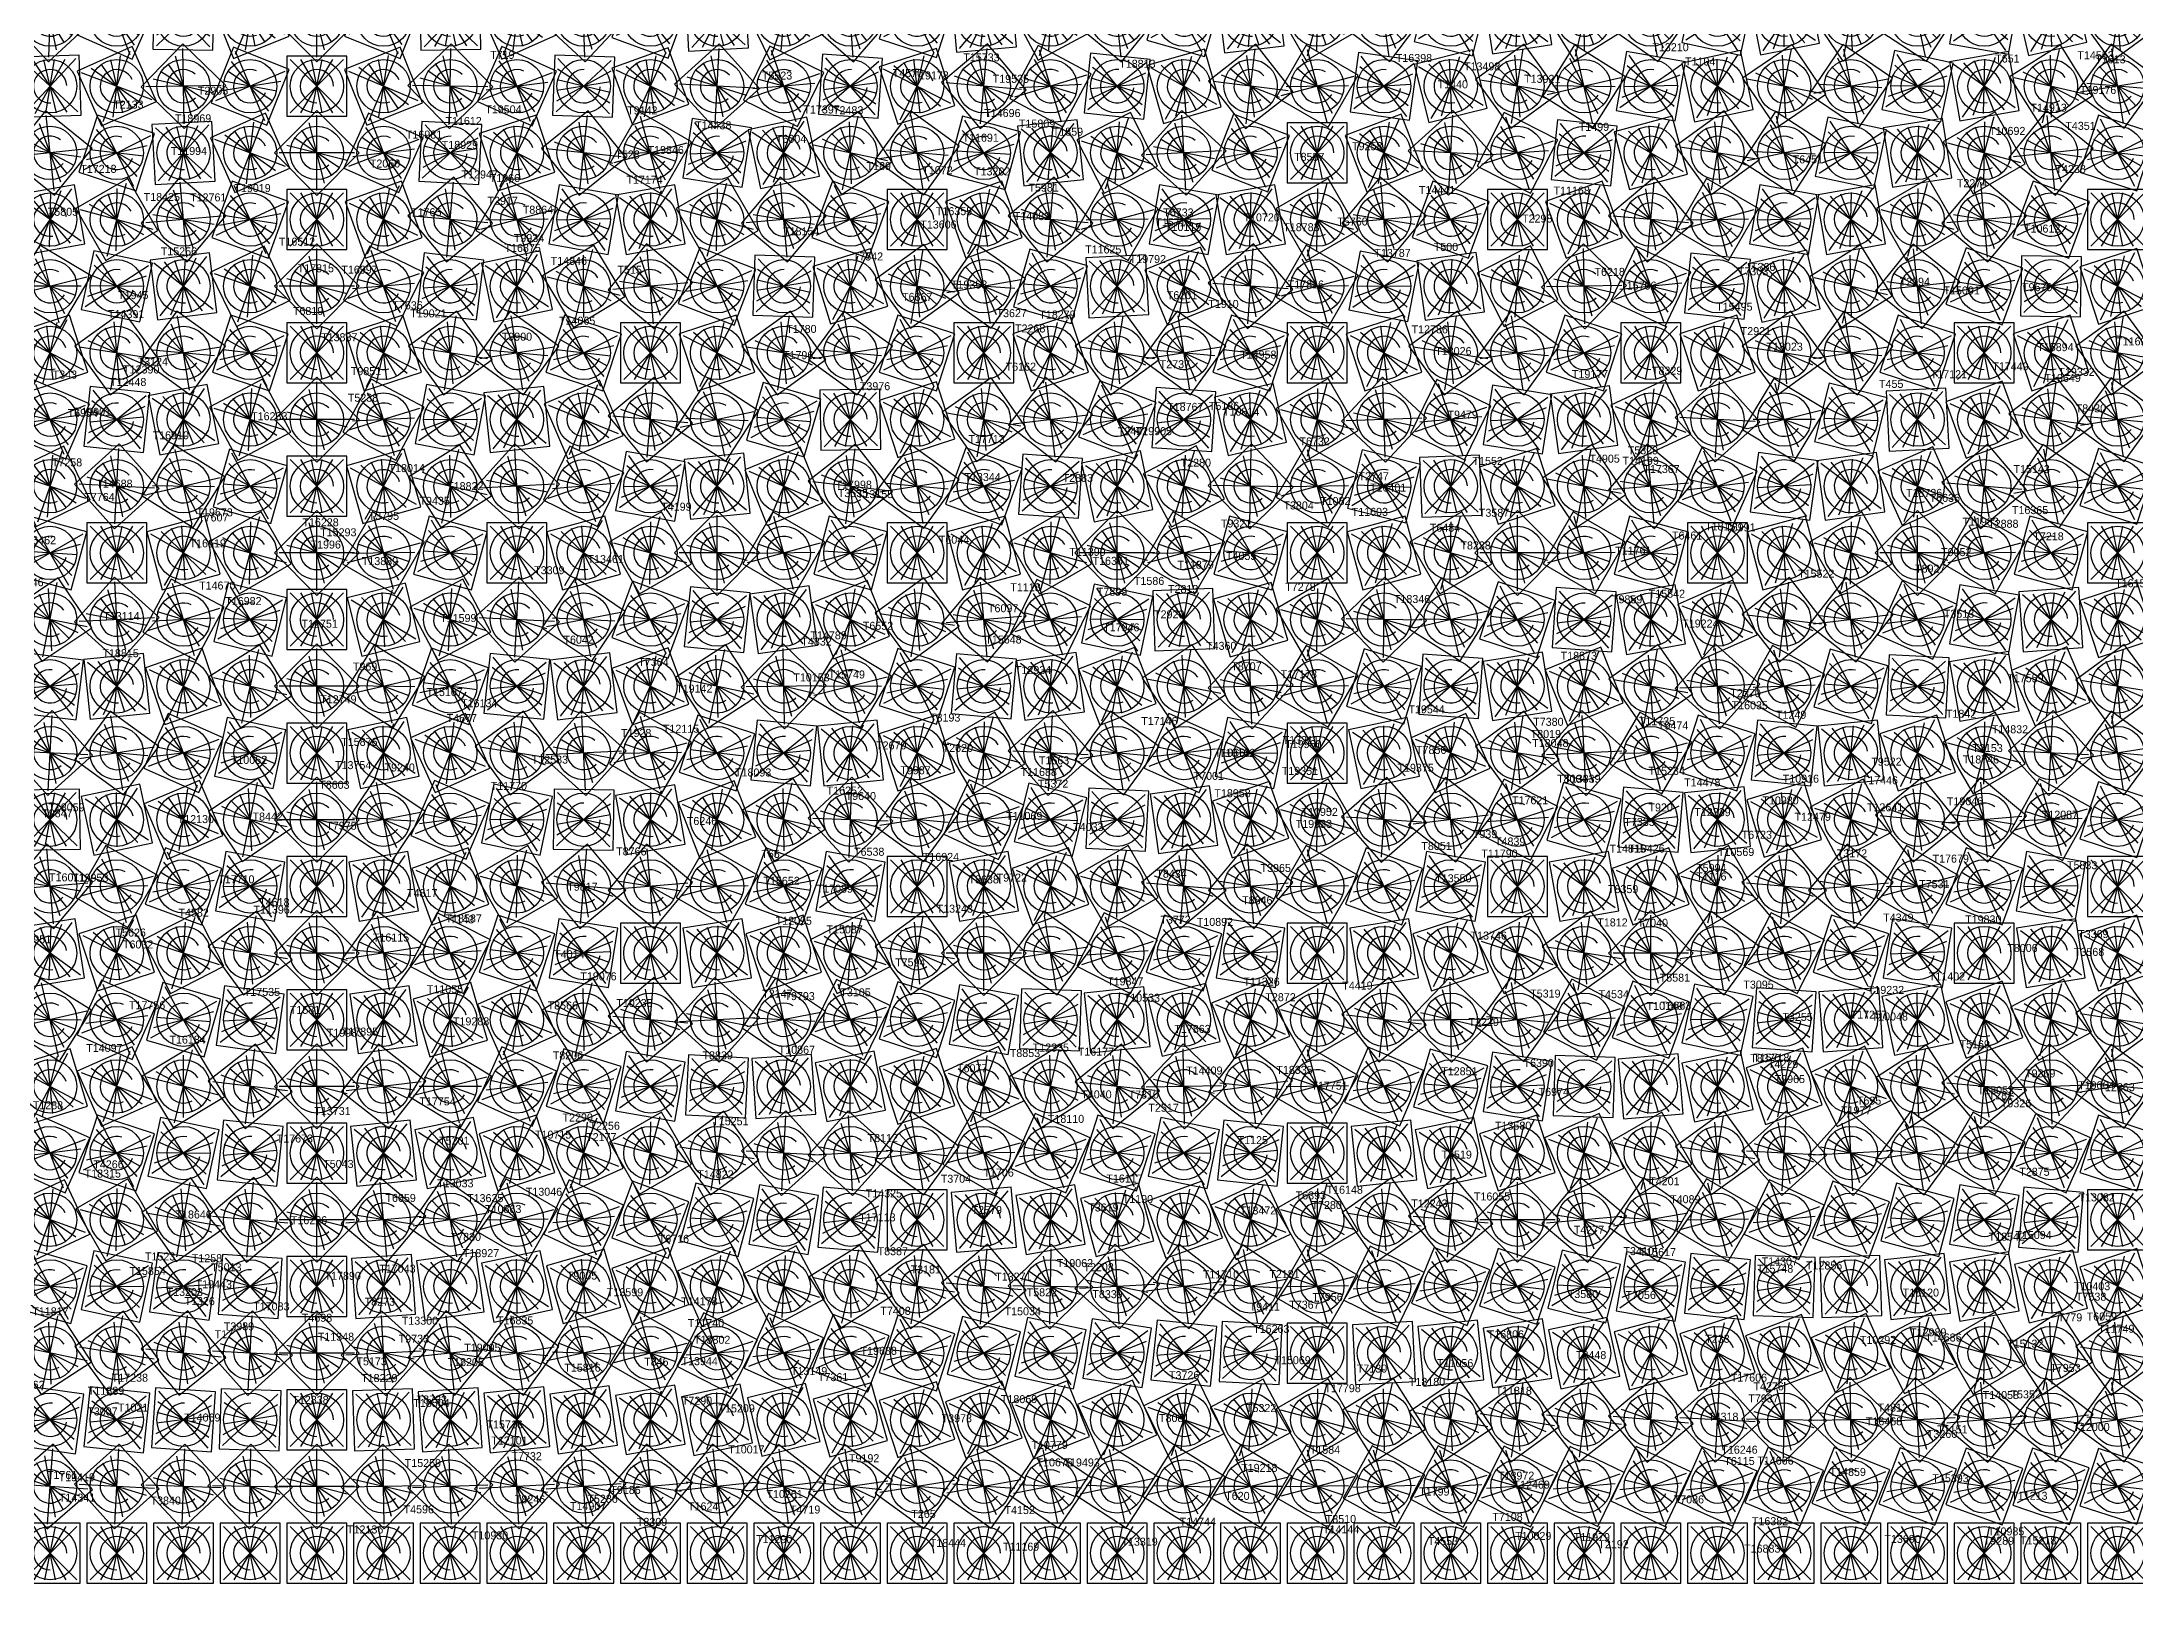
# Model space of a CAD drawing. Header units: metres. Extents: x -45 to 15052, y -45 to 15012.
# Drawn here: x 4088 to 7226, y -45 to 2267 of the extents above; entities that cross this region are included whole.
import ezdxf

# ---------------------------------------------------------------- set-up
doc = ezdxf.new("R2010")
doc.units = ezdxf.units.M
for name, color, linetype in [('L0', 1, 'Continuous'), ('L1', 2, 'Continuous'), ('L10', 4, 'Continuous'), ('L11', 5, 'Continuous'), ('L2', 3, 'Continuous'), ('L3', 4, 'Continuous'), ('L4', 5, 'Continuous'), ('L5', 6, 'Continuous'), ('L6', 7, 'Continuous'), ('L7', 1, 'Continuous'), ('L8', 2, 'Continuous'), ('L9', 3, 'Continuous')]:
    doc.layers.add(name, color=color, linetype=linetype)

# ---------------------------------------------------------------- blocks, each defined once
blk = doc.blocks.new('CELL')
for p, q in [((-40, -40), (40, 40)), ((40, -40), (-40, 40)), ((-24, -40), (24, 40)), ((24, -40), (-24, 40)), ((-8, -40), (8, 40)), ((8, -40), (-8, 40))]:
    blk.add_line(p, q)
blk.add_lwpolyline([(-45, -45), (45, -45), (45, 45), (-45, 45)], close=True)
blk.add_circle((0, 0), 40)
blk.add_arc((0, 0), 25, 0, 270)

msp = doc.modelspace()

# ---------------------------------------------------------------- block references
at = {"layer": 'L0'}
for p, rotation in [((4900, 2300), 47), ((6100, 2300), 53), ((5000, 2200), 20), ((6200, 2200), 14), ((5100, 2100), 81), ((6300, 2100), 63), ((5200, 2000), 50), ((6400, 2000), 20), ((4100, 1900), 59.00000000000001), ((5300, 1900), 17), ((6500, 1900), 65), ((4200, 1800), 36), ((5400, 1800), 72), ((6600, 1800), 18), ((5500, 1700), 35), ((6700, 1700), 59.00000000000001), ((4300, 1700), 11), ((4400, 1600), 74), ((5600, 1600), 86.00000000000001), ((6800, 1600), 8), ((4500, 1500), 45), ((5700, 1500), 45), ((6900, 1500), 45), ((4600, 1400), 14), ((5800, 1400), 2), ((7000, 1400), 80), ((4700, 1300), 71), ((5900, 1300), 47), ((7100, 1300), 23), ((4800, 1200), 36), ((7200, 1200), 54), ((6100, 1100), 41), ((4900, 1100), 89), ((5000, 1000), 50), ((6200, 1000), 80), ((5100, 900), 9), ((6300, 900), 27), ((5200, 800), 56), ((6400, 800), 62), ((4100, 700), 17), ((5300, 700), 11), ((6500, 700), 5), ((5400, 600), 54), ((6600, 600), 36), ((4200, 600), 72), ((4300, 500), 35), ((5500, 500), 5), ((6700, 500), 65), ((4400, 400), 86.00000000000001), ((5600, 400), 43.99999999999999), ((6800, 400), 2), ((4500, 300), 45), ((5700, 300), 81), ((6900, 300), 27), ((5800, 200), 26), ((7000, 200), 50), ((4600, 200), 2), ((4700, 100), 47), ((5900, 100), 59.00000000000001), ((7100, 100), 71)]:
    msp.add_blockref('CELL', p, dxfattribs=dict(at, rotation=rotation))
for p in [(6000, 1200), (4800, 0), (6000, 0), (7200, 0)]:
    msp.add_blockref('CELL', p, dxfattribs=at)
at = {"layer": 'L1'}
for p, rotation in [((5000, 2300), 70), ((6200, 2300), 76), ((5100, 2200), 42), ((6300, 2200), 36), ((5200, 2100), 12), ((6400, 2100), 84), ((4100, 2000), 10), ((5300, 2000), 70), ((6500, 2000), 40), ((4200, 1900), 78), ((5400, 1900), 36), ((6600, 1900), 84), ((4300, 1800), 54), ((6700, 1800), 36), ((4400, 1700), 28), ((5600, 1700), 52.00000000000001), ((6800, 1700), 76), ((5700, 1600), 12), ((6900, 1600), 24), ((4600, 1500), 59.99999999999999), ((5800, 1500), 59.99999999999999), ((7000, 1500), 59.99999999999999), ((4700, 1400), 28), ((5900, 1400), 16), ((7100, 1400), 4), ((6000, 1300), 59.99999999999999), ((7200, 1300), 36), ((4800, 1300), 84), ((4900, 1200), 48), ((6100, 1200), 12), ((6200, 1100), 52.00000000000001), ((5000, 1100), 10), ((5100, 1000), 59.99999999999999), ((5200, 900), 18), ((6400, 900), 36), ((4100, 800), 58), ((5300, 800), 64), ((6500, 800), 70), ((4200, 700), 24), ((5400, 700), 18), ((6600, 700), 12), ((5500, 600), 59.99999999999999), ((6700, 600), 42), ((4300, 600), 78), ((4400, 500), 40), ((5600, 500), 10), ((6800, 500), 70), ((5700, 400), 48), ((6900, 400), 6), ((4600, 300), 48), ((5800, 300), 84), ((7000, 300), 30), ((5900, 200), 28), ((7100, 200), 52.00000000000001), ((4700, 200), 4), ((4800, 100), 48), ((6000, 100), 59.99999999999999), ((7200, 100), 72)]:
    msp.add_blockref('CELL', p, dxfattribs=dict(at, rotation=rotation))
for p in [(5500, 1800), (4500, 1600), (6300, 1000), (4500, 400), (4900, 0), (6100, 0)]:
    msp.add_blockref('CELL', p, dxfattribs=at)
at = {"layer": 'L10'}
for p, rotation in [((7100, 2300), 13), ((4700, 2300), 1), ((5900, 2300), 7), ((6000, 2200), 59.99999999999999), ((7200, 2200), 54), ((4800, 2200), 66), ((4900, 2100), 39), ((6100, 2100), 21), ((5000, 2000), 10), ((6200, 2000), 70), ((5100, 1900), 68.99999999999999), ((6300, 1900), 27), ((5200, 1800), 36), ((6400, 1800), 72), ((4100, 1700), 67.00000000000001), ((6500, 1700), 25), ((5300, 1700), 1), ((4200, 1600), 42), ((5400, 1600), 54), ((6600, 1600), 66), ((4300, 1500), 15), ((5500, 1500), 15), ((6700, 1500), 15), ((4400, 1400), 76), ((5600, 1400), 64), ((6800, 1400), 52.00000000000001), ((4500, 1300), 45), ((5700, 1300), 21), ((6900, 1300), 87), ((5800, 1200), 66), ((7000, 1200), 30), ((4600, 1200), 12), ((4700, 1100), 67.00000000000001), ((5900, 1100), 19), ((7100, 1100), 61), ((4800, 1000), 30), ((6000, 1000), 59.99999999999999), ((4900, 900), 81), ((6100, 900), 9), ((5000, 800), 40), ((6200, 800), 46), ((5100, 700), 87), ((6300, 700), 81), ((5200, 600), 42), ((6400, 600), 24), ((4100, 500), 25), ((5300, 500), 85), ((6500, 500), 55), ((4200, 400), 78), ((5400, 400), 36), ((6600, 400), 84), ((4300, 300), 39), ((5500, 300), 75.00000000000001), ((6700, 300), 21), ((5600, 200), 22), ((6800, 200), 46), ((4400, 200), 87.99999999999999), ((4500, 100), 45), ((5700, 100), 57.00000000000001), ((6900, 100), 68.99999999999999)]:
    msp.add_blockref('CELL', p, dxfattribs=dict(at, rotation=rotation))
for p in [(7200, 1000), (4600, 0), (5800, 0), (7000, 0)]:
    msp.add_blockref('CELL', p, dxfattribs=at)
at = {"layer": 'L11'}
for p, rotation in [((4800, 2300), 24), ((6000, 2300), 30), ((7200, 2300), 36), ((4900, 2200), 87.99999999999999), ((6100, 2200), 82), ((5000, 2100), 59.99999999999999), ((6200, 2100), 42), ((5100, 2000), 30), ((5200, 1900), 87.99999999999999), ((6400, 1900), 46), ((4100, 1800), 18), ((5300, 1800), 54), ((6600, 1700), 42), ((4200, 1700), 84), ((5400, 1700), 18), ((4300, 1600), 58), ((5500, 1600), 70), ((6700, 1600), 82), ((4400, 1500), 30), ((5600, 1500), 30), ((6800, 1500), 30), ((5700, 1400), 78), ((6900, 1400), 66), ((4600, 1300), 58), ((5800, 1300), 34), ((7000, 1300), 10), ((4700, 1200), 24), ((7100, 1200), 42), ((5900, 1200), 78), ((6000, 1100), 30), ((4800, 1100), 78), ((7200, 1100), 72), ((4900, 1000), 40), ((6100, 1000), 70), ((6200, 900), 18), ((5100, 800), 48), ((6300, 800), 54), ((5200, 700), 4), ((6400, 700), 87.99999999999999), ((4100, 600), 66), ((5300, 600), 48), ((6500, 600), 30), ((4200, 500), 30), ((6600, 500), 59.99999999999999), ((4300, 400), 82), ((5500, 400), 40), ((6700, 400), 87.99999999999999), ((4400, 300), 42), ((5600, 300), 78), ((6800, 300), 24), ((5700, 200), 24), ((6900, 200), 48), ((4600, 100), 46), ((5800, 100), 58), ((7000, 100), 70)]:
    msp.add_blockref('CELL', p, dxfattribs=dict(at, rotation=rotation))
for p in [(6300, 2000), (6500, 1800), (4500, 1400), (5000, 900), (5400, 500), (4500, 200), (4700, 0), (5900, 0), (7100, 0)]:
    msp.add_blockref('CELL', p, dxfattribs=at)
at = {"layer": 'L2'}
for p, rotation in [((5100, 2300), 3), ((6300, 2300), 9), ((5200, 2200), 64), ((6400, 2200), 58), ((4100, 2100), 51), ((5300, 2100), 33), ((6500, 2100), 15), ((4200, 2000), 30), ((6600, 2000), 59.99999999999999), ((4300, 1900), 7), ((5500, 1900), 55), ((6700, 1900), 13), ((4400, 1800), 72), ((5600, 1800), 18), ((6800, 1800), 54), ((4500, 1700), 45), ((5700, 1700), 68.99999999999999), ((6900, 1700), 3), ((4600, 1600), 16), ((5800, 1600), 28), ((7000, 1600), 40), ((4700, 1500), 75.00000000000001), ((5900, 1500), 75.00000000000001), ((7100, 1500), 75.00000000000001), ((4800, 1400), 42), ((6000, 1400), 30), ((7200, 1400), 18), ((4900, 1300), 7), ((6100, 1300), 73), ((5000, 1200), 59.99999999999999), ((6200, 1200), 24), ((5100, 1100), 21), ((6300, 1100), 63), ((5200, 1000), 70), ((6400, 1000), 10), ((4100, 900), 9), ((5300, 900), 27), ((6500, 900), 45), ((4200, 800), 66), ((5400, 800), 72), ((6600, 800), 78), ((4300, 700), 31), ((5500, 700), 25), ((6700, 700), 19), ((5600, 600), 66), ((6800, 600), 48), ((4400, 600), 84), ((4500, 500), 45), ((5700, 500), 15), ((6900, 500), 75.00000000000001), ((4600, 400), 4), ((5800, 400), 52.00000000000001), ((7000, 400), 10), ((4700, 300), 51), ((5900, 300), 87), ((7100, 300), 33), ((6000, 200), 30), ((7200, 200), 54), ((4800, 200), 6), ((4900, 100), 49), ((6100, 100), 61)]:
    msp.add_blockref('CELL', p, dxfattribs=dict(at, rotation=rotation))
for p in [(5400, 2000), (5000, 0), (6200, 0)]:
    msp.add_blockref('CELL', p, dxfattribs=at)
at = {"layer": 'L3'}
for p, rotation in [((5200, 2300), 26), ((6400, 2300), 32), ((4100, 2200), 2), ((5300, 2200), 86.00000000000001), ((6500, 2200), 80), ((4200, 2100), 72), ((5400, 2100), 54), ((6600, 2100), 36), ((4300, 2000), 50), ((5500, 2000), 20), ((6700, 2000), 80), ((4400, 1900), 26), ((5600, 1900), 74), ((6800, 1900), 32), ((5700, 1800), 36), ((6900, 1800), 72), ((4600, 1700), 62), ((7000, 1700), 20), ((5800, 1700), 86.00000000000001), ((5900, 1600), 43.99999999999999), ((4700, 1600), 32), ((7100, 1600), 56), ((4900, 1400), 56), ((6100, 1400), 43.99999999999999), ((5000, 1300), 20), ((6200, 1300), 86.00000000000001), ((5100, 1200), 72), ((6300, 1200), 36), ((5200, 1100), 32), ((6400, 1100), 74), ((4100, 1000), 50), ((5300, 1000), 80), ((6500, 1000), 20), ((4200, 900), 18), ((5400, 900), 36), ((6600, 900), 54), ((4300, 800), 74), ((5500, 800), 80), ((6700, 800), 86.00000000000001), ((4400, 700), 38), ((5600, 700), 32), ((6800, 700), 26), ((6900, 600), 54), ((5700, 600), 72), ((4600, 500), 50), ((5800, 500), 20), ((7000, 500), 80), ((4700, 400), 8), ((5900, 400), 56), ((7100, 400), 14), ((4800, 300), 54), ((7200, 300), 36), ((6100, 200), 32), ((4900, 200), 8), ((5000, 100), 50), ((6200, 100), 62)]:
    msp.add_blockref('CELL', p, dxfattribs=dict(at, rotation=rotation))
for p in [(4500, 1800), (4800, 1500), (6000, 1500), (7200, 1500), (4500, 600), (6000, 300), (5100, 0), (6300, 0)]:
    msp.add_blockref('CELL', p, dxfattribs=at)
at = {"layer": 'L4'}
for p, rotation in [((4100, 2300), 43.00000000000001), ((5300, 2300), 49), ((6500, 2300), 55), ((4200, 2200), 24), ((5400, 2200), 18), ((6600, 2200), 12), ((4300, 2100), 3), ((5500, 2100), 75.00000000000001), ((6700, 2100), 57.00000000000001), ((4400, 2000), 70), ((5600, 2000), 40), ((6800, 2000), 10), ((4500, 1900), 45), ((5700, 1900), 3), ((6900, 1900), 51), ((4600, 1800), 18), ((5800, 1800), 54), ((7100, 1700), 37), ((4700, 1700), 79), ((5900, 1700), 13), ((4800, 1600), 48), ((6000, 1600), 59.99999999999999), ((7200, 1600), 72), ((4900, 1500), 15), ((6100, 1500), 15), ((5000, 1400), 70), ((6200, 1400), 58), ((5100, 1300), 33), ((6300, 1300), 9), ((6400, 1200), 48), ((5200, 1200), 84), ((5300, 1100), 43.00000000000001), ((4100, 1100), 1), ((6500, 1100), 85), ((4200, 1000), 59.99999999999999), ((6600, 1000), 30), ((4300, 900), 27), ((5500, 900), 45), ((6700, 900), 63), ((4400, 800), 82), ((6800, 800), 4), ((5600, 800), 87.99999999999999), ((4500, 700), 45), ((5700, 700), 39), ((6900, 700), 33), ((7000, 600), 59.99999999999999), ((4600, 600), 6), ((5800, 600), 78), ((4700, 500), 55), ((5900, 500), 25), ((7100, 500), 85), ((4800, 400), 12), ((6000, 400), 59.99999999999999), ((7200, 400), 18), ((4900, 300), 57.00000000000001), ((6100, 300), 3), ((5000, 200), 10), ((6200, 200), 34), ((5100, 100), 51), ((6300, 100), 63)]:
    msp.add_blockref('CELL', p, dxfattribs=dict(at, rotation=rotation))
for p in [(7000, 1800), (5400, 1000), (5200, 0), (6400, 0)]:
    msp.add_blockref('CELL', p, dxfattribs=at)
at = {"layer": 'L5'}
for p, rotation in [((4200, 2300), 66), ((5400, 2300), 72), ((6600, 2300), 78), ((4300, 2200), 46), ((5500, 2200), 40), ((6700, 2200), 34), ((4400, 2100), 24), ((5600, 2100), 6), ((6800, 2100), 78), ((5700, 2000), 59.99999999999999), ((6900, 2000), 30), ((4600, 1900), 64), ((5800, 1900), 22), ((7000, 1900), 70), ((4700, 1800), 36), ((5900, 1800), 72), ((7100, 1800), 18), ((6000, 1700), 30), ((7200, 1700), 54), ((4800, 1700), 6), ((4900, 1600), 64), ((6100, 1600), 76), ((5000, 1500), 30), ((6200, 1500), 30), ((5100, 1400), 84), ((6300, 1400), 72), ((5200, 1300), 46), ((6400, 1300), 22), ((4100, 1200), 42), ((6500, 1200), 59.99999999999999), ((5300, 1200), 6), ((5400, 1100), 54), ((4200, 1100), 12), ((6600, 1100), 6), ((4300, 1000), 70), ((5500, 1000), 10), ((6700, 1000), 40), ((4400, 900), 36), ((5600, 900), 54), ((6800, 900), 72), ((5700, 800), 6), ((6900, 800), 12), ((4600, 700), 52.00000000000001), ((5800, 700), 46), ((7000, 700), 40), ((7100, 600), 66), ((4700, 600), 12), ((5900, 600), 84), ((4800, 500), 59.99999999999999), ((6000, 500), 30), ((4900, 400), 16), ((6100, 400), 64), ((5000, 300), 59.99999999999999), ((6200, 300), 6), ((5100, 200), 12), ((6300, 200), 36), ((5200, 100), 52.00000000000001), ((6400, 100), 64)]:
    msp.add_blockref('CELL', p, dxfattribs=dict(at, rotation=rotation))
for p in [(4500, 2000), (4500, 800), (7200, 500), (4100, 0), (5300, 0), (6500, 0)]:
    msp.add_blockref('CELL', p, dxfattribs=at)
at = {"layer": 'L6'}
for p, rotation in [((4300, 2300), 89), ((5500, 2300), 5), ((6700, 2300), 11), ((5600, 2200), 62), ((6800, 2200), 56), ((4400, 2200), 68), ((4500, 2100), 45), ((5700, 2100), 27), ((6900, 2100), 9), ((4600, 2000), 20), ((5800, 2000), 80), ((7000, 2000), 50), ((4700, 1900), 83.00000000000001), ((5900, 1900), 41), ((7100, 1900), 89), ((4800, 1800), 54), ((7200, 1800), 36), ((4900, 1700), 23), ((6100, 1700), 47), ((5000, 1600), 80), ((6200, 1600), 2), ((5100, 1500), 45), ((6300, 1500), 45), ((5200, 1400), 8), ((6400, 1400), 86.00000000000001), ((4100, 1300), 83.00000000000001), ((5300, 1300), 59.00000000000001), ((6500, 1300), 35), ((4200, 1200), 54), ((5400, 1200), 18), ((6600, 1200), 72), ((4300, 1100), 23), ((5500, 1100), 65), ((6700, 1100), 17), ((4400, 1000), 80), ((5600, 1000), 20), ((6800, 1000), 50), ((4500, 900), 45), ((5700, 900), 63), ((6900, 900), 81), ((4600, 800), 8), ((5800, 800), 14), ((7000, 800), 20), ((4700, 700), 59.00000000000001), ((5900, 700), 53), ((7100, 700), 47), ((4800, 600), 18), ((7200, 600), 72), ((4900, 500), 65), ((6100, 500), 35), ((5000, 400), 20), ((6200, 400), 68), ((5100, 300), 63), ((6300, 300), 9), ((5200, 200), 14), ((6400, 200), 38), ((4100, 100), 41), ((5300, 100), 53), ((6500, 100), 65)]:
    msp.add_blockref('CELL', p, dxfattribs=dict(at, rotation=rotation))
for p in [(6000, 1800), (6000, 600), (4200, 0), (5400, 0), (6600, 0)]:
    msp.add_blockref('CELL', p, dxfattribs=at)
at = {"layer": 'L7'}
for p, rotation in [((4400, 2300), 22), ((5600, 2300), 28), ((6800, 2300), 34), ((5700, 2200), 84), ((6900, 2200), 78), ((4600, 2100), 66), ((5800, 2100), 48), ((7000, 2100), 30), ((4700, 2000), 40), ((5900, 2000), 10), ((7100, 2000), 70), ((4800, 1900), 12), ((6000, 1900), 59.99999999999999), ((7200, 1900), 18), ((4900, 1800), 72), ((6100, 1800), 18), ((5000, 1700), 40), ((6200, 1700), 64), ((5100, 1600), 6), ((6300, 1600), 18), ((5200, 1500), 59.99999999999999), ((6400, 1500), 59.99999999999999), ((4100, 1400), 34), ((5300, 1400), 22), ((6500, 1400), 10), ((5400, 1300), 72), ((6600, 1300), 48), ((4200, 1300), 6), ((4300, 1200), 66), ((5500, 1200), 30), ((6700, 1200), 84), ((4400, 1100), 34), ((5600, 1100), 76), ((6800, 1100), 28), ((5700, 1000), 30), ((6900, 1000), 59.99999999999999), ((4600, 900), 54), ((5800, 900), 72), ((4700, 800), 16), ((5900, 800), 22), ((7100, 800), 28), ((4800, 700), 66), ((6000, 700), 59.99999999999999), ((7200, 700), 54), ((4900, 600), 24), ((6100, 600), 6), ((5000, 500), 70), ((6200, 500), 40), ((5100, 400), 24), ((6300, 400), 72), ((5200, 300), 66), ((6400, 300), 12), ((5300, 200), 16), ((6500, 200), 40), ((4100, 200), 82), ((4200, 100), 42), ((5400, 100), 54), ((6600, 100), 66)]:
    msp.add_blockref('CELL', p, dxfattribs=dict(at, rotation=rotation))
for p in [(4500, 2200), (4500, 1000), (7000, 900), (4300, 0), (5500, 0), (6700, 0)]:
    msp.add_blockref('CELL', p, dxfattribs=at)
at = {"layer": 'L8'}
for p, rotation in [((4500, 2300), 45), ((5700, 2300), 51), ((6900, 2300), 57.00000000000001), ((4600, 2200), 22), ((5800, 2200), 16), ((7000, 2200), 10), ((4700, 2100), 87), ((5900, 2100), 68.99999999999999), ((7100, 2100), 51), ((4800, 2000), 59.99999999999999), ((6000, 2000), 30), ((4900, 1900), 31), ((6100, 1900), 79), ((6200, 1800), 36), ((5100, 1700), 57.00000000000001), ((6300, 1700), 81), ((5200, 1600), 22), ((6400, 1600), 34), ((4100, 1500), 75.00000000000001), ((5300, 1500), 75.00000000000001), ((6500, 1500), 75.00000000000001), ((4200, 1400), 48), ((5400, 1400), 36), ((6600, 1400), 24), ((4300, 1300), 19), ((6700, 1300), 61), ((5500, 1300), 85), ((5600, 1200), 42), ((4400, 1200), 78), ((6800, 1200), 6), ((4500, 1100), 45), ((6900, 1100), 39), ((5700, 1100), 87), ((4600, 1000), 10), ((5800, 1000), 40), ((7000, 1000), 70), ((4700, 900), 63), ((5900, 900), 81), ((7100, 900), 9), ((4800, 800), 24), ((6000, 800), 30), ((7200, 800), 36), ((4900, 700), 73), ((6100, 700), 67.00000000000001), ((5000, 600), 30), ((6200, 600), 12), ((5100, 500), 75.00000000000001), ((6300, 500), 45), ((5200, 400), 28), ((6400, 400), 76), ((4100, 300), 33), ((5300, 300), 68.99999999999999), ((6500, 300), 15), ((5400, 200), 18), ((6600, 200), 42), ((4200, 200), 84), ((4300, 100), 43.00000000000001), ((5500, 100), 55), ((6700, 100), 67.00000000000001)]:
    msp.add_blockref('CELL', p, dxfattribs=dict(at, rotation=rotation))
for p in [(7200, 2000), (5000, 1800), (4400, 0), (5600, 0), (6800, 0)]:
    msp.add_blockref('CELL', p, dxfattribs=at)
at = {"layer": 'L9'}
for p, rotation in [((4600, 2300), 68), ((5800, 2300), 74), ((7000, 2300), 80), ((4700, 2200), 43.99999999999999), ((5900, 2200), 38), ((7100, 2200), 32), ((4800, 2100), 18), ((7200, 2100), 72), ((4900, 2000), 80), ((6100, 2000), 50), ((5000, 1900), 50), ((6200, 1900), 8), ((5100, 1800), 18), ((6300, 1800), 54), ((5200, 1700), 74), ((6400, 1700), 8), ((4100, 1600), 26), ((5300, 1600), 38), ((6500, 1600), 50), ((4300, 1400), 62), ((5500, 1400), 50), ((6700, 1400), 38), ((4400, 1300), 32), ((5600, 1300), 8), ((6800, 1300), 74), ((5700, 1200), 54), ((6900, 1200), 18), ((4600, 1100), 56), ((7000, 1100), 50), ((5800, 1100), 8), ((4700, 1000), 20), ((5900, 1000), 50), ((7100, 1000), 80), ((4800, 900), 72), ((7200, 900), 18), ((4900, 800), 32), ((6100, 800), 38), ((6200, 700), 74), ((5000, 700), 80), ((5100, 600), 36), ((6300, 600), 18), ((5200, 500), 80), ((6400, 500), 50), ((4100, 400), 74), ((5300, 400), 32), ((6500, 400), 80), ((4200, 300), 36), ((5400, 300), 72), ((6600, 300), 18), ((5500, 200), 20), ((6700, 200), 43.99999999999999), ((4300, 200), 86.00000000000001), ((4400, 100), 43.99999999999999), ((5600, 100), 56), ((6800, 100), 68)]:
    msp.add_blockref('CELL', p, dxfattribs=dict(at, rotation=rotation))
for p in [(6000, 2100), (4200, 1500), (5400, 1500), (6600, 1500), (4500, 1200), (6000, 900), (4500, 0), (5700, 0), (6900, 0)]:
    msp.add_blockref('CELL', p, dxfattribs=at)

# ---------------------------------------------------------------- texts
at = {"layer": 'L3'}
for s, p in [('T13210', (6502.4, 2252.5)), ('T719', (4759.7, 2241)), ('T15733', (5469.2, 2237.3)), ('T18813', (5703, 2227.7)), ('T16398', (6117.7, 2236.4)), ('T13498', (6219.9, 2223.8)), ('T1104', (6551.3, 2231.1)), ('T651', (7016.4, 2235.5)), ('T14553', (7139.6, 2240.5)), ('T1013', (7166.4, 2234.3)), ('T2903', (4321.6, 2187.4)), ('T5523', (5167.2, 2210)), ('T4570', (5363.4, 2213.6)), ('T19178', (5393, 2210.2)), ('T19535', (5513.3, 2205.1)), ('T1440', (6180.4, 2196.9)), ('T13921', (6310, 2205.1)), ('T19176', (7143.5, 2188.3)), ('T2133', (4194.6, 2166.5)), ('T19504', (4752.5, 2159.3)), ('T9142', (4965.2, 2157.7)), ('T17397', (5229.5, 2159.1)), ('T2483', (5273.8, 2158)), ('T14696', (5500.6, 2153.8)), ('T14913', (7069.3, 2161.8)), ('T18969', (4287.2, 2145.8)), ('T11612', (4692.8, 2141.9)), ('T14438', (5067.1, 2135.4)), ('T15809', (5552.6, 2138)), ('T1859', (5603.3, 2125.8)), ('T1499', (6392, 2133.1)), ('T10692', (7007.2, 2127)), ('T4351', (7121.5, 2134.6)), ('T11994', (4280.9, 2096.9)), ('T16981', (4633.4, 2121.5)), ('T18929', (4687.2, 2106)), ('T528', (4947.5, 2091.6)), ('T19846', (4995.8, 2098.4)), ('T6004', (5188.2, 2115.1)), ('T11691', (5468, 2116.8)), ('T9258', (6052.1, 2104.1)), ('T17218', (4145.2, 2070.1)), ('T2060', (4579.4, 2078.1)), ('T12947', (4716.9, 2061.7)), ('T189', (5324.2, 2074.3)), ('T1072', (5407.7, 2068.1)), ('T13202', (5485.3, 2066.2)), ('T8557', (5965.2, 2088.1)), ('T6451', (6712.7, 2084.3)), ('T4238', (7106.8, 2069.9)), ('T19019', (4376.3, 2041.3)), ('T1066', (4759.1, 2056.3)), ('T17174', (4964.1, 2053.8)), ('T5981', (5566.9, 2041.9)), ('T14441', (6152.3, 2038.4)), ('T11168', (6354.2, 2037.5)), ('T2274', (6958.8, 2048.6)), ('T5805', (4096.5, 2005.7)), ('T18425', (4240.3, 2027.9)), ('T12761', (4309.9, 2027.3)), ('T1765', (4641.2, 2005.1)), ('T2917', (4755.8, 2022.2)), ('T8864', (4808.7, 2008.8)), ('T16355', (5428.1, 2006.6)), ('T14082', (5544.9, 1999.2)), ('T6733', (5769, 2004.7)), ('T10720', (5889.3, 1997.3)), ('T9934', (4795.3, 1966.4)), ('T18154', (5199, 1976.4)), ('T13606', (5404.7, 1986.6)), ('T15713', (5757.1, 1990)), ('T10115', (5771.6, 1982.9)), ('T18783', (5949, 1982.6)), ('T5760', (6030, 1991.1)), ('T2298', (6307, 1995.6)), ('T10612', (7059.6, 1980.5)), ('T15256', (4265.9, 1946.4)), ('T16512', (4443, 1960.9)), ('T16875', (4781.3, 1951.5)), ('T7542', (5303.5, 1938.7)), ('T11625', (5651.8, 1949.2)), ('T19792', (5718.7, 1934.8)), ('T13787', (6085.6, 1944)), ('T500', (6174.6, 1953)), ('T17815', (4471.2, 1921)), ('T16997', (4536.7, 1918.9)), ('T14846', (4850.6, 1932.1)), ('T515', (4950.6, 1918.8)), ('T6218', (6415.6, 1915.6)), ('T7303', (6630.5, 1916.3)), ('T366', (6650.2, 1923)), ('T1945', (4201.9, 1880.7)), ('T6867', (5377.4, 1878.1)), ('T19353', (5450.7, 1896.6)), ('T6201', (5774.3, 1880.6)), ('T17816', (5955.6, 1896.7)), ('T15706', (6454.1, 1895)), ('T2994', (6873.1, 1900.8)), ('T15091', (6938.9, 1887.7)), ('T9670', (7056.6, 1892.6)), ('T14391', (4186.9, 1852.2)), ('T6819', (4464.1, 1856.9)), ('T7636', (4613.2, 1865.5)), ('T19021', (4640, 1853.3)), ('T14065', (4863.1, 1842.4)), ('T3627', (5519, 1853.7)), ('T18279', (5583.2, 1851.6)), ('T1910', (5836.6, 1867.5)), ('T15495', (6598.1, 1863.4)), ('T13837', (4506.3, 1817.6)), ('T9900', (4777.2, 1818.4)), ('T1780', (5203.7, 1830)), ('T2268', (5546.8, 1830.7)), ('T12786', (6141.3, 1829.4)), ('T2921', (6634.8, 1826.8)), ('T11695', (7197.7, 1811.3)), ('T3124', (4231.2, 1781)), ('T1796', (5198.8, 1790.7)), ('T2737', (5763.7, 1777.1)), ('T14958', (5884.3, 1791.5)), ('T18026', (6176.8, 1796.8)), ('T18023', (6673.5, 1803.4)), ('T15894', (7079.5, 1802.7)), ('T343', (4103.9, 1761.6)), ('T12448', (4189.9, 1750.4)), ('T12390', (4209.4, 1769.2)), ('T9851', (4550.9, 1766.7)), ('T6162', (5532.7, 1773.4)), ('T19177', (6381.7, 1762.3)), ('T8329', (6501.7, 1767.4)), ('T455', (6842.2, 1747.6)), ('T17121', (6919.7, 1762.1)), ('T17449', (7012.1, 1773.9)), ('T19649', (7090.3, 1756.5)), ('T19332', (7111.1, 1765.5)), ('T5238', (4546.4, 1726.8)), ('T3976', (5314.1, 1744.1)), ('T5186', (5837.4, 1714.6)), ('T6964', (4126.3, 1703.9)), ('T19901', (4136.9, 1705.7)), ('T16233', (4401.4, 1699.1)), ('T18767', (5774.9, 1713.1)), ('T10814', (5858.6, 1705.9)), ('T9479', (6195.2, 1701.5)), ('T8430', (7137.1, 1710.9)), ('T16910', (4253.7, 1670.5)), ('T17713', (5476.9, 1665)), ('T2492', (5700.8, 1676.5)), ('T19905', (5727.7, 1676.7)), ('T6732', (5973.2, 1661.3)), ('T7258', (4102.6, 1629.8)), ('T18014', (4607.5, 1621.3)), ('T2280', (5795.1, 1629.4)), ('T1552', (6232.8, 1632.1)), ('T4905', (6408, 1635.5)), ('T14199', (6457.6, 1632.2)), ('T5329', (6465.5, 1647.9)), ('T17367', (6488.9, 1619.9)), ('T14688', (4169.2, 1598)), ('T18822', (4695.3, 1594.2)), ('T17998', (5277.7, 1596.5)), ('T13344', (5470.9, 1607.9)), ('T2883', (5618.1, 1606.5)), ('T2747', (6061.7, 1609.1)), ('T16401', (6079, 1592.1)), ('T15143', (7043.8, 1619.8)), ('T7764', (4151.3, 1578)), ('T9435', (4653.8, 1572.2)), ('T4199', (5016.3, 1563.4)), ('T3535', (5281, 1583.8)), ('T13155', (5309.7, 1582.3)), ('T3804', (5949.2, 1565.3)), ('T1082', (6004.2, 1572)), ('T18736', (6882.6, 1584.1)), ('T6636', (6918.1, 1576.6)), ('T16365', (7041.5, 1558.3)), ('T19673', (4319.5, 1554.9)), ('T7607', (4321.9, 1547.3)), ('T16228', (4478.3, 1540)), ('T3795', (4577.7, 1549.6)), ('T9321', (5855.4, 1538.2)), ('T11603', (6051.5, 1555.7)), ('T6484', (6168.6, 1531.9)), ('T3587', (6242.2, 1554.3)), ('T18150', (6581.4, 1533.8)), ('T6991', (6611.5, 1532.4)), ('T11983', (6967.3, 1541)), ('T2888', (7005.8, 1537.8)), ('T16462', (4054.5, 1513.1)), ('T16619', (4309.1, 1508.4)), ('T1996', (4490.5, 1506.6)), ('T15293', (4504.9, 1525)), ('T6044', (5432.5, 1513.9)), ('T11399', (5628.2, 1495.7)), ('T8238', (6214.6, 1505.3)), ('T11761', (6446.6, 1497.5)), ('T6461', (6531.7, 1520.2)), ('T9052', (6935.3, 1495.3)), ('T7218', (7073.6, 1519)), ('T13889', (4567.4, 1481.8)), ('T3309', (4825.8, 1468.1)), ('T13461', (4905.8, 1484.9)), ('T16361', (5663, 1482.2)), ('T11879', (5790.3, 1476.4)), ('T4055', (5863.1, 1489.5)), ('T15522', (6720.9, 1463)), ('T8927', (6896.3, 1470.6)), ('T5546', (4044.7, 1450.1)), ('T14670', (4323.4, 1445.2)), ('T1118', (5539.7, 1442.6)), ('T7899', (5669.4, 1435.9)), ('T1586', (5725, 1452.1)), ('T2813', (5776.1, 1440)), ('T7278', (5951.9, 1443.2)), ('T15842', (6496.9, 1432.9)), ('T16159', (7196.2, 1448.6)), ('T16982', (4362.6, 1421.9)), ('T6097', (5506.2, 1411.1)), ('T2920', (5755.2, 1402)), ('T18346', (6114.8, 1424.9)), ('T9859', (6441.8, 1424.5)), ('T3513', (6939.4, 1402.9)), ('T13114', (4179.8, 1399.4)), ('T12751', (4477, 1387.9)), ('T11599', (4684.8, 1396.4)), ('T14789', (5240, 1370.5)), ('T6552', (5318.6, 1384.8)), ('T17946', (5678.9, 1382.5)), ('T19224', (6547.1, 1388.2)), ('T18815', (4178.5, 1343.7)), ('T6042', (4869.7, 1364)), ('T4832', (5226.4, 1361.1)), ('T15648', (5502.2, 1364.2)), ('T4360', (5833.2, 1354.7)), ('T18873', (6364.8, 1339.8)), ('T969', (4554, 1323.7)), ('T7304', (4982, 1330.3)), ('T10153', (5214.4, 1307.4)), ('T15749', (5267.3, 1311.8)), ('T12934', (5546.6, 1318.4)), ('T8707', (5871, 1324.1)), ('T17178', (5945.1, 1312.2)), ('T17559', (7034.5, 1306.1)), ('T15107', (4664.3, 1285.4)), ('T19142', (5038.6, 1290.5)), ('T2370', (6619.3, 1283.7)), ('T12749', (4505, 1274.6)), ('T4677', (4694.6, 1246.4)), ('T16134', (4716.2, 1268.7)), ('T3193', (5419.3, 1247.1)), ('T19544', (6136.6, 1259.5)), ('T16035', (6621.2, 1265.6)), ('T1249', (6687.7, 1251.3)), ('T1842', (6942.5, 1252.9)), ('T1928', (4956, 1224)), ('T12115', (5018.8, 1230.4)), ('T17146', (5736, 1242)), ('T13211', (5948, 1213.4)), ('T8019', (6319.9, 1222.6)), ('T7380', (6323.7, 1240.8)), ('T11735', (6482, 1241.7)), ('T9474', (6510.7, 1235.3)), ('T14832', (7011.3, 1229.6)), ('T10062', (4370.9, 1183.7)), ('T15876', (4536.5, 1210.7)), ('T12583', (4822.1, 1184.1)), ('T2670', (5338.4, 1205.4)), ('T2620', (5438.2, 1201.5)), ('T1663', (5582.6, 1183)), ('T10661', (5846, 1194.6)), ('T10162', (5852.6, 1194.2)), ('T19960', (5951.9, 1207.4)), ('T7856', (6148, 1198.6)), ('T18048', (6322.2, 1208.9)), ('T9522', (6830.6, 1181)), ('T18746', (6967.8, 1184.3)), ('T2153', (6982.2, 1201.5)), ('T13754', (4527.2, 1175.8)), ('T9240', (4601.4, 1172.3)), ('T18093', (5126.9, 1164.8)), ('T9987', (5374.8, 1168.1)), ('T11688', (5555.1, 1165.5)), ('T7001', (5814.5, 1159.6)), ('T19351', (5946.7, 1167.2)), ('T19375', (6120.2, 1171.9)), ('T8004', (6359.5, 1155.3)), ('T13339', (6370.1, 1155.5)), ('T15234', (6496.7, 1167.3)), ('T14478', (6550, 1149.9)), ('T10916', (6697.8, 1155.5)), ('T17446', (6816.2, 1153.1)), ('T8603', (4503.5, 1146.3)), ('T11770', (4760.6, 1144.6)), ('T16252', (5264.3, 1137.7)), ('T9640', (5292.8, 1129.5)), ('T5372', (5581.1, 1148)), ('T18958', (5845.7, 1133.7)), ('T17621', (6291.9, 1123.1)), ('T10980', (6667.3, 1122.9)), ('T19046', (6943.9, 1121.6)), ('T9847', (4088.2, 1103.6)), ('T18059', (4097.3, 1112.5)), ('T12130', (4291.3, 1094.9)), ('T8442', (4403.5, 1098.7)), ('T6246', (5054.7, 1092)), ('T11069', (5533.3, 1099.6)), ('T19933', (5967.6, 1087.7)), ('T10952', (5976.3, 1105.7)), ('T7335', (6460.4, 1090.6)), ('T920', (6496.5, 1112.4)), ('T12339', (6565.3, 1105.3)), ('T12479', (6715.5, 1098.3)), ('T12641', (6824.1, 1112.6)), ('T12087', (7086.2, 1101.5)), ('T7975', (4514.1, 1085)), ('T4033', (5633.9, 1083.1)), ('T939', (6233.2, 1072.4)), ('T4839', (6266.4, 1061.3)), ('T6723', (6636.2, 1071.4)), ('T8766', (4948.7, 1046.4)), ('T65', (5166.3, 1042.7)), ('T6538', (5305.4, 1045.9)), ('T16924', (5408.5, 1038.2)), ('T8051', (6156, 1054.6)), ('T11790', (6245.9, 1043.2)), ('T14815', (6438.1, 1050.6)), ('T10426', (6466.3, 1050.7)), ('T10569', (6600.7, 1045.6)), ('T3172', (6778.9, 1043.5)), ('T17679', (6922.5, 1035.6)), ('T5833', (7124, 1025.7)), ('T16011', (4098.4, 1007.5)), ('T19953', (4132.9, 1006.9)), ('T17710', (4352, 1004.6)), ('T9817', (4875.4, 993.4)), ('T15652', (5169.5, 1002.3)), ('T8638', (5477, 1004.4)), ('T9722', (5519.2, 1007.1)), ('T8434', (5758.6, 1012.9)), ('T3965', (5914.9, 1021.6)), ('T13550', (6176.8, 1006.1)), ('T5994', (6568, 1021.7)), ('T1116', (6568, 1008.8)), ('T7531', (6902.4, 997.3)), ('T4618', (4413.5, 970.3)), ('T4817', (4635.2, 983.9)), ('T17089', (5249.2, 990.5)), ('T8846', (5887.3, 973.2)), ('T8359', (6435.8, 989.9)), ('T4582', (4292.5, 954.6)), ('T11396', (4404.9, 959.1)), ('T18587', (4692.9, 945.9)), ('T143', (4699.2, 944.5)), ('T12095', (5187.8, 942.4)), ('T15087', (5264.1, 929.5)), ('T13243', (5429.2, 960.5)), ('T3772', (5764.6, 944.1)), ('T10892', (5819.3, 940.7)), ('T1812', (6419.8, 939.9)), ('T7040', (6480.3, 939.4)), ('T4349', (6848.4, 947.2)), ('T19830', (6971.3, 944.4)), ('T7951', (4056.1, 914.6)), ('T5626', (4198.2, 924.7)), ('T6032', (4209.2, 906.9)), ('T16115', (4584, 917.3)), ('T13746', (6229.8, 920.2)), ('T8006', (7034.5, 901.6)), ('T3369', (7140.8, 922.5)), ('T4014', (4855.8, 892.2)), ('T7594', (5367, 880.1)), ('T3568', (7134.4, 895.7)), ('T17535', (4390.4, 835.7)), ('T11055', (4664.9, 839.8)), ('T19076', (4895, 859.1)), ('T19847', (5684.8, 851.5)), ('T11326', (5889.2, 851.2)), ('T4419', (6037.4, 845.3)), ('T5581', (6513.4, 857.1)), ('T3095', (6638.8, 846.7)), ('T19232', (6825.4, 838.7)), ('T11402', (6916.9, 858.9)), ('T17756', (4218.2, 815.7)), ('T1581', (4459.5, 808.8)), ('T8566', (4846, 815.4)), ('T10235', (4948.9, 819.1)), ('T2147', (5167.7, 833.1)), ('T9793', (5201, 829.4)), ('T3105', (5284.9, 835.1)), ('T10533', (5709.7, 826.9)), ('T2872', (5922.1, 827.8)), ('T5319', (6319.2, 833.2)), ('T4534', (6421.7, 832.3)), ('T10140', (6493.7, 814.8)), ('T6663', (6515.1, 815.2)), ('T19983', (4514.8, 774.5)), ('T17395', (4537.4, 776.2)), ('T19288', (4704, 791.5)), ('T17863', (5785.7, 780.2)), ('T3229', (6226.7, 790.6)), ('T3255', (6697.3, 798.2)), ('T17257', (6799.6, 801.6)), ('T10048', (6831.1, 798.8)), ('T14097', (4154.2, 751.6)), ('T16184', (4278.9, 764.1)), ('T10867', (5192.4, 748.9)), ('T8853', (5538.9, 744)), ('T12335', (5573.2, 752.3)), ('T16177', (5640.9, 746.1)), ('T5169', (6963, 757.2)), ('T8206', (4853.7, 740.5)), ('T8839', (5078.2, 740.6)), ('T6077', (5459.8, 721.2)), ('T14409', (5803.4, 717.8)), ('T18335', (5938.6, 718.8)), ('T12851', (6185.8, 716.7)), ('T6390', (6309.2, 729.2)), ('T8370', (6649.1, 736.3)), ('T15718', (6653.4, 737.3)), ('T4229', (6675.6, 727.5)), ('T9369', (7061.1, 713.5)), ('T4040', (5646.1, 682)), ('T7310', (5716.9, 681.8)), ('T17751', (5991.1, 695)), ('T6974', (6331.8, 685.8)), ('T9965', (6685.7, 705)), ('T18053', (6990.1, 688.2)), ('T281', (7006.5, 680.8)), ('T19064', (7140.8, 695.7)), ('T12363', (7171.2, 692.8)), ('T1288', (4074, 665.7)), ('T13731', (4496.2, 657)), ('T17754', (4653.7, 671.5)), ('T2290', (4868.3, 647.3)), ('T2517', (5746.7, 662)), ('T1977', (6785.3, 658.1)), ('T695', (6809, 672.7)), ('T9326', (7024.8, 668.6)), ('T17673', (4439.7, 615.8)), ('T10715', (4827, 621.7)), ('T2177', (4903.7, 617.9)), ('T2256', (4908.8, 635)), ('T15251', (5092.8, 641.7)), ('T8112', (5325.7, 616.5)), ('T18110', (5596, 645.3)), ('T13580', (6266.4, 635.1)), ('T5201', (4683.3, 612.6)), ('T1125', (5880.5, 613.4)), ('T8519', (6186.2, 591.7)), ('T18315', (4151.8, 563.3)), ('T4266', (4164.8, 577.1)), ('T5043', (4509.5, 577.7)), ('T14822', (5070.4, 562.2)), ('T3704', (5435.4, 555.5)), ('T1706', (5499.4, 564.7)), ('T16117', (5683.7, 555.8)), ('T2875', (7052.5, 565.9)), ('T6659', (4602.8, 526.7)), ('T13033', (4680.4, 548.6)), ('T13635', (4725.2, 526.4)), ('T13046', (4813.3, 536)), ('T14325', (5322.9, 533.4)), ('T1190', (5708.2, 525.1)), ('T6393', (5967.5, 530.5)), ('T16148', (6013.9, 539)), ('T16055', (6234.8, 528.9)), ('T4201', (6497.7, 551.8)), ('T4089', (6529, 524.8)), ('T13082', (7141.3, 527.5)), ('T18646', (4288, 501.9)), ('T16226', (4461, 493.3)), ('T10863', (4752.2, 510.2)), ('T17113', (5313.2, 497.6)), ('T2579', (5481.7, 508.7)), ('T3619', (5656.5, 512.4)), ('T13472', (5884, 507.9)), ('T7280', (5991.3, 516.1)), ('T12243', (6140.8, 518.4)), ('T7830', (4700.6, 468.3)), ('T6716', (5012.5, 465.4)), ('T4277', (6384.6, 478.9)), ('T18542', (7006.6, 468.6)), ('T15094', (7046.6, 471.1)), ('T1523', (4242.2, 438.9)), ('T1258', (4312.4, 436.3)), ('T18927', (4718.9, 443.9)), ('T8387', (5340.7, 446.8)), ('T19062', (5609.4, 429)), ('T3410', (6459, 447)), ('T15617', (6483.4, 445.4)), ('T14307', (6666.2, 431.5)), ('T15854', (4219, 417.2)), ('T19443', (4318.2, 397.2)), ('T5013', (4341.5, 422.7)), ('T17890', (4511.5, 409.9)), ('T17043', (4593.6, 420.7)), ('T9005', (4874.8, 410.3)), ('T3181', (5390.2, 419.4)), ('T13271', (5517, 408.7)), ('T2208', (5649.4, 422.8)), ('T11710', (5828.3, 411.9)), ('T2181', (5928, 412.5)), ('T15748', (6659.2, 420.6)), ('T12856', (6732.7, 425.4)), ('T13203', (4274.7, 385.6)), ('T1326', (4301.5, 372)), ('T8273', (4571.6, 371)), ('T13599', (4934.8, 385.3)), ('T14178', (5046.2, 371.7)), ('T5822', (5564.2, 385.1)), ('T8339', (5662.7, 382.4)), ('T7367', (5957.9, 366.6)), ('T7956', (5992.6, 378.1)), ('T3580', (6375.5, 382.6)), ('T7056', (6462.1, 381.2)), ('T16120', (6877.7, 384.8)), ('T10403', (7134.4, 394.3)), ('T7538', (7137.5, 378.6)), ('T11817', (4073.3, 356.6)), ('T3989', (4360.4, 334.1)), ('T17083', (4404.5, 364)), ('T4698', (4477.5, 347)), ('T13300', (4627.3, 342.6)), ('T16835', (4770.1, 343)), ('T11740', (5056.2, 339.1)), ('T7408', (5344.9, 357.4)), ('T15034', (5531.1, 356.7)), ('T9411', (5898.5, 363.7)), ('T779', (7110.3, 347.6)), ('T6059', (7153.5, 348.9)), ('T17', (4346.7, 322.3)), ('T11348', (4501.4, 318.6)), ('T9733', (4622.7, 315.6)), ('T19005', (4720.9, 302.2)), ('T13802', (5065.5, 314)), ('T16263', (5903.8, 330.3)), ('T16806', (6255.5, 322.2)), ('T233', (6581.6, 315.5)), ('T10292', (6813.5, 313.8)), ('T12989', (6888.8, 325.2)), ('T14686', (6911.6, 317.4)), ('T15132', (7034.2, 308.1)), ('T11749', (7170.7, 330.5)), ('T5173', (4559.3, 281.6)), ('T18205', (4696, 280.5)), ('T15816', (4871, 272.2)), ('T846', (4990.7, 281.1)), ('T13944', (5046.7, 281.9)), ('T19688', (5315.2, 297.4)), ('T15069', (5935.7, 283.4)), ('T7130', (6059.2, 270.8)), ('T11056', (6179.5, 279)), ('T8448', (6387.8, 291)), ('T7953', (7099, 271.8)), ('T6262', (4046.2, 246.5)), ('T17238', (4192.4, 257.1)), ('T18229', (4566.4, 256.6)), ('T13149', (5210.8, 267)), ('T7361', (5251.3, 258)), ('T3726', (5777.6, 260.9)), ('T17798', (6010.7, 241.4)), ('T18180', (6137.3, 250.9)), ('T17606', (6619.9, 257.2)), ('T4276', (6653.9, 244.2)), ('T11889', (4156.6, 237.5)), ('T1021', (4201.8, 212.4)), ('T12838', (4463.2, 223.9)), ('T18504', (4644.6, 219.2)), ('T8732', (4649.5, 224.4)), ('T7290', (5047.2, 222.6)), ('T15209', (5102.2, 211.1)), ('T18069', (5525.6, 225)), ('T5322', (5893, 211.6)), ('T11818', (6267.2, 237.5)), ('T7937', (6646.3, 226)), ('T4812', (6840, 212.3)), ('T14058', (6997.6, 231.2)), ('T5352', (7039.3, 232.1)), ('T3007', (4155.7, 206.5)), ('T14069', (4301, 197.4)), ('T15716', (4754.3, 187)), ('T3973', (5436.7, 196.3)), ('T8081', (5762.7, 196.7)), ('T4318', (6585.9, 198.7)), ('T16468', (6822.5, 191.7)), ('T1151', (6929.5, 179.6)), ('T12000', (7133.6, 183.2)), ('T12101', (4761.6, 162.9)), ('T10017', (5116.8, 149.6)), ('T10779', (5571.4, 156.4)), ('T1584', (5988.7, 149)), ('T16246', (6605.8, 149.1)), ('T3260', (6914, 172.9)), ('T15259', (4631.7, 129.2)), ('T7732', (4791.8, 139.4)), ('T9192', (5297.8, 136.4)), ('T10676', (5579, 130.1)), ('T19493', (5619.4, 130)), ('T19218', (5885.8, 121.9)), ('T6115', (6610.3, 132.2)), ('T14666', (6659.7, 132.8)), ('T14859', (6768.1, 115.8)), ('T1761', (4095.2, 111.2)), ('T19419', (4112.8, 107.8)), ('T9186', (4940, 88.8)), ('T10261', (5174.1, 82.6)), ('T17997', (6152.7, 86.3)), ('T18972', (6270.9, 110.2)), ('T12469', (6294.2, 96.8)), ('T15393', (6922.2, 106.3)), ('T14341', (4113.2, 77.2)), ('T3840', (4250.6, 72.9)), ('T4596', (4630, 59.7)), ('T8246', (4796.8, 74.8)), ('T14907', (4879.5, 64.5)), ('T5286', (4905.6, 75.5)), ('T1624', (5056.5, 64.1)), ('T4719', (5209.3, 59.4)), ('T265', (5391.3, 52.8)), ('T4152', (5531, 58.6)), ('T620', (5861.9, 79.9)), ('T7086', (6534.3, 74.6)), ('T11213', (7040.4, 80)), ('T12136', (4545.2, 29.5)), ('T10930', (4732.4, 20.6)), ('T8309', (4979.8, 40.9)), ('T14744', (5793.7, 41.1)), ('T14144', (6008.6, 29.8)), ('T8510', (6012.6, 45.2)), ('T7108', (6262.4, 48.4)), ('T10029', (6296.5, 19.8)), ('T16382', (6651.6, 41.9)), ('T10985', (7005.6, 26.6)), ('T11290', (5158.5, 15)), ('T18444', (5418.9, 9.3)), ('T11169', (5528.7, 3.7)), ('T13319', (5706.3, 11.2)), ('T4553', (6165.6, 12.1)), ('T11979', (6384.4, 18)), ('T2192', (6421.4, 7.4)), ('T16883', (6639.9, 0.8)), ('T13690', (6850.3, 15.3)), ('T9289', (6999.2, 12.6)), ('T15218', (7053.6, 13))]:
    msp.add_text(s, height=12, dxfattribs=at).set_placement(p)

doc.saveas('drawing.dxf')
